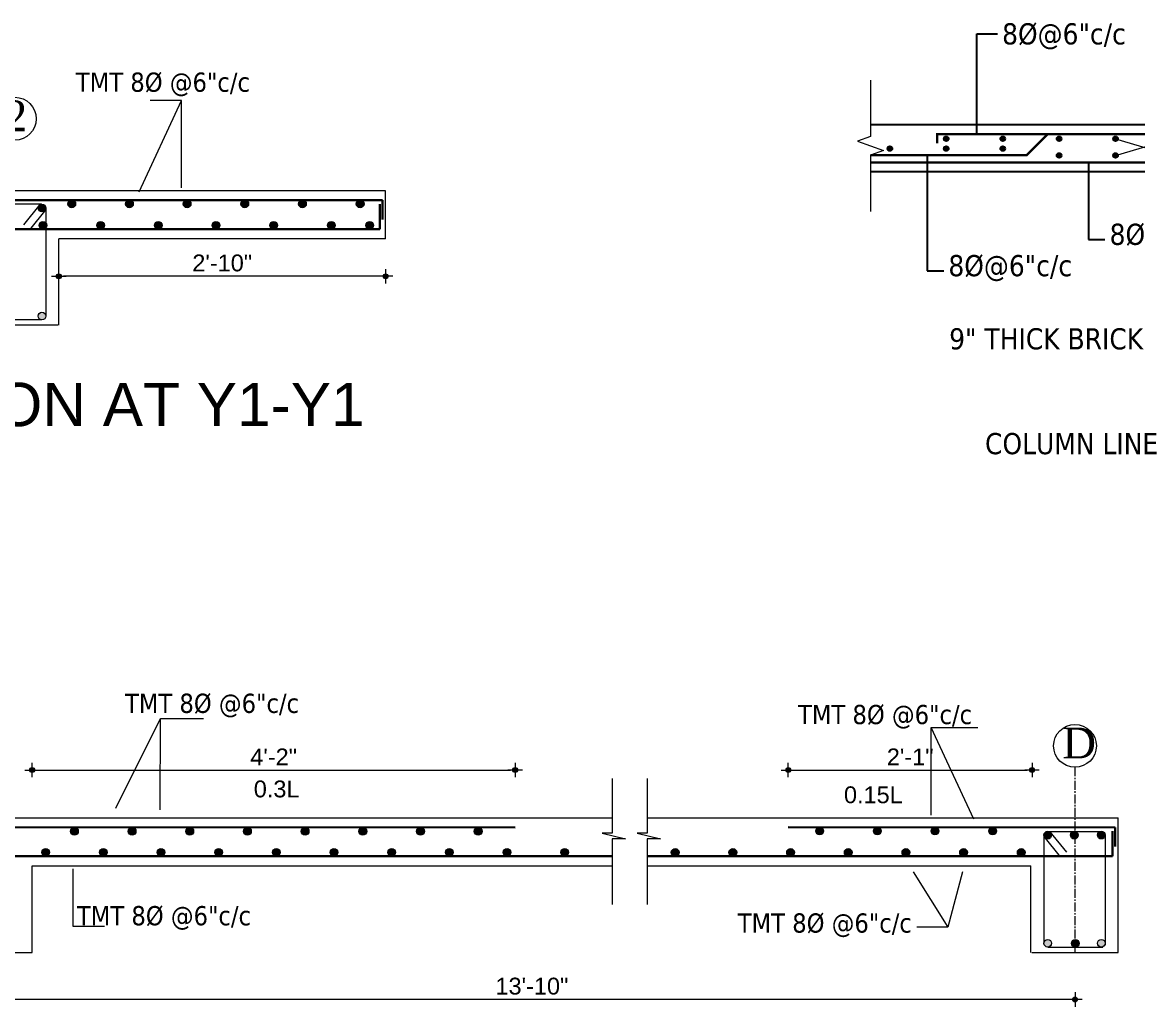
# Model space of a CAD drawing. Header units: inches. Extents: x 130993 to 274375, y -5108 to 103559.
# Drawn here: x 152875.6 to 153339.7, y 49583.1 to 49992.7 of the extents above; entities that cross this region are included whole.
import ezdxf

# ---------------------------------------------------------------- set-up
doc = ezdxf.new("R2010")
doc.units = ezdxf.units.IN
doc.header["$MEASUREMENT"] = 0
doc.header["$PDMODE"] = 2
doc.header["$PDSIZE"] = -3
doc.linetypes.add('CENTER2', pattern=[1.125, 0.75, -0.125, 0.125, -0.125])
for name, color, linetype in [('CENTERLINE', 7, 'CENTER2'), ('ELEVATION', 7, 'Continuous'), ('rebar', 150, 'Continuous')]:
    doc.layers.add(name, color=color, linetype=linetype)
for name, color, linetype, lineweight in [('DIM', 5, 'Continuous', 9), ('DIMENSION', 142, 'Continuous', 20), ('HATCH', 9, 'Continuous', 9), ('INDEX LINE', 4, 'Continuous', 13), ('ROD', 10, 'Continuous', 13), ('TEXT', 181, 'Continuous', 13)]:
    doc.layers.add(name, color=color, linetype=linetype, lineweight=lineweight)
doc.styles.add('dim2', font='tahoma.ttf', dxfattribs={"height": 3})
doc.styles.add('ramon', font='arial.ttf', dxfattribs={"height": 7})
doc.styles.add('romans', font='romans.shx')
doc.styles.get("Standard").update_dxf_attribs({"font": 'txt.shx', "height": 6})
doc.styles.add('STYLE1', font='arial.ttf')
doc.styles.add('TAHOMA', font='tahoma.ttf', dxfattribs={"height": 9})
doc.dimstyles.new('1.8', dxfattribs={"dimscale": 0, "dimtxt": 9, "dimasz": 1, "dimexe": 2, "dimexo": 9, "dimgap": 2, "dimtad": 1, "dimdec": 0, "dimzin": 3, "dimdsep": 46, "dimlunit": 4, "dimtxsty": 'TAHOMA', "dimblk": 'DIM', "dimcen": 3, "dimdle": 3, "dimse1": 1, "dimse2": 1, "dimclrd": 256, "dimclre": 256, "dimclrt": 7, "dimadec": 1, "dimazin": 2, "dimtfac": 1, "dimtdec": 0, "dimtix": 1, "dimtofl": 0, "dimtmove": 2, "dimatfit": 3, "dimldrblk": 'ARW', "dimfxl": 1, "dimfrac": 2, "dimtolj": 2, "dimtzin": 0, "dimarcsym": 0})
doc.dimstyles.new('dim 3  -8', dxfattribs={"dimtxt": 3, "dimasz": 1, "dimexe": 0.5, "dimexo": 0, "dimgap": 0.5, "dimtad": 1, "dimdec": 4, "dimzin": 3, "dimlunit": 4, "dimtxsty": 'dim2', "dimblk": 'OBLIQUE', "dimcen": 0, "dimdle": 0.5, "dimse1": 1, "dimse2": 1, "dimclrd": 256, "dimclre": 256, "dimclrt": 256, "dimadec": 0, "dimazin": 0, "dimtfac": 1, "dimtdec": 4, "dimtix": 1, "dimtmove": 0, "dimatfit": 3, "dimldrblk": 'lea', "dimfxl": 1, "dimfrac": 1, "dimarcsym": 0})
doc.dimstyles.new('s2', dxfattribs={"dimtxt": 6, "dimasz": 2, "dimexe": 6, "dimexo": 18, "dimgap": 1.9375, "dimtad": 1, "dimdec": 0, "dimlfac": 0.25, "dimzin": 3, "dimdsep": 46, "dimlunit": 4, "dimtxsty": 'ramon', "dimblk": 'dot 2', "dimcen": 0.09375, "dimse1": 1, "dimse2": 1, "dimclrd": 1, "dimclre": 1, "dimclrt": 256, "dimadec": 0, "dimazin": 0, "dimtfac": 0.75, "dimtdec": 0, "dimtix": 1, "dimtmove": 1, "dimatfit": 3, "dimldrblk": 'DOT', "dimfxl": 1, "dimtolj": 1, "dimtzin": 0, "dimlwd": 9, "dimlwe": 9, "dimarcsym": 0})

# ---------------------------------------------------------------- blocks, each defined once
blk = doc.blocks.new('dot1')
at = {"layer": 'HATCH'}
h = blk.add_hatch(color=256, dxfattribs=at)
edge = h.paths.add_edge_path()
edge.add_arc((0, 0), 1, 0, 360)
for p, q in [((3, 0), (-3, 0)), ((0, 3), (0, -3))]:
    blk.add_line(p, q, dxfattribs=at)
blk.add_circle((0, 0), 1, dxfattribs=at)
blk = doc.blocks.new('dot 2')
at = {"layer": 'HATCH', "xscale": 0.5, "yscale": 0.5, "zscale": 0.5}
blk.add_blockref('dot1', (0, 0), dxfattribs=at)
blk = doc.blocks.new('*D854')
at = {"layer": 'Defpoints', "color": 0}
for p in [(159174.5, 48866.51), (159626.49, 48866.51), (159174.5, 48846.94)]:
    blk.add_point(p, dxfattribs=at)
at = {"layer": 'ELEVATION', "color": 1, "lineweight": 9}
blk.add_line((159624.49, 48846.94), (159176.5, 48846.94), dxfattribs=at)
at = {"layer": 'ELEVATION', "color": 1, "lineweight": 9, "xscale": 2, "yscale": 2, "zscale": 2, "rotation": 180}
blk.add_blockref('dot 2', (159174.5, 48846.94), dxfattribs=at)
at = {"layer": 'ELEVATION', "color": 1, "lineweight": 9, "xscale": 2, "yscale": 2, "zscale": 2}
blk.add_blockref('dot 2', (159626.49, 48846.94), dxfattribs=at)
at = {"layer": 'ELEVATION', "lineweight": 0, "insert": (159400.49, 48852.46), "char_height": 7, "attachment_point": 5, "style": 'ramon'}
blk.add_mtext('\\A1;{\\fArial Baltic|b0|i0|c186|p34;1}3{\\fArial Baltic|b0|i0|c186|p34;\'-}10{\\fArial Baltic|b0|i0|c186|p34;"}', dxfattribs=at)
blk = doc.blocks.new('_Dot')
at = {"color": 0, "linetype": 'ByBlock', "lineweight": -2}
blk.add_line((-0.5, 0), (-1, 0), dxfattribs=at)
at = {"color": 0, "linetype": 'ByBlock', "const_width": 0.5}
blk.add_lwpolyline([(-0.25, 0, 1), (0.25, 0, 1)], format="xyb", close=True, dxfattribs=at)
blk = doc.blocks.new('*D855')
at = {"layer": 'Defpoints', "color": 0}
for p in [(159608.63, 48942.41), (159507.19, 48918.62), (159608.63, 48918.51)]:
    blk.add_point(p, dxfattribs=at)
at = {"layer": 'ELEVATION', "color": 1, "lineweight": 9}
blk.add_line((159509.19, 48942.41), (159606.63, 48942.41), dxfattribs=at)
at = {"layer": 'ELEVATION', "color": 1, "lineweight": 9, "xscale": 2, "yscale": 2, "zscale": 2, "rotation": 180}
blk.add_blockref('dot 2', (159507.19, 48942.41), dxfattribs=at)
at = {"layer": 'ELEVATION', "color": 1, "lineweight": 9, "xscale": 2, "yscale": 2, "zscale": 2}
blk.add_blockref('dot 2', (159608.63, 48942.41), dxfattribs=at)
at = {"layer": 'ELEVATION', "lineweight": 0, "insert": (159557.91, 48947.86), "char_height": 7, "attachment_point": 5, "style": 'ramon'}
blk.add_mtext('\\A1;2\'-1"', dxfattribs=at)
blk = doc.blocks.new('ARW')
at = {"layer": 'INDEX LINE'}
blk.add_lwpolyline([(10, 0, 0, 6, 0), (0, 0, 0, 0, 0), (10, 0, 0, 0, 0)], format="xyseb", dxfattribs=at)
blk = doc.blocks.new('DIM')
at = {"layer": 'INDEX LINE'}
h = blk.add_hatch(color=256, dxfattribs=at)
h.paths.add_polyline_path([(0, 1.28), (0, 0), (1.28, 0, 0.414214)])
h.paths.add_polyline_path([(1.28, 0), (0, 0), (0, -1.28, 0.414214)])
h.paths.add_polyline_path([(0, 0), (-1.28, 0, 0.414214), (0, -1.28)])
h.paths.add_polyline_path([(0, 1.28, 0.414214), (-1.28, 0), (0, 0)])
for p, q in [((0, 6), (0, -6)), ((-6, 0), (6, 0))]:
    blk.add_line(p, q, dxfattribs=at)
blk.add_circle((0, 0), 1.28, dxfattribs=at)
blk = doc.blocks.new('*D857')
at = {"layer": 'Defpoints', "color": 0}
for p in [(159393.51, 48942.41), (159393.51, 48918.51), (159192.51, 48902.51)]:
    blk.add_point(p, dxfattribs=at)
at = {"layer": 'ELEVATION', "color": 1, "lineweight": 9}
blk.add_line((159194.51, 48942.41), (159391.51, 48942.41), dxfattribs=at)
at = {"layer": 'ELEVATION', "color": 1, "lineweight": 9, "xscale": 2, "yscale": 2, "zscale": 2, "rotation": 180}
blk.add_blockref('dot 2', (159192.51, 48942.41), dxfattribs=at)
at = {"layer": 'ELEVATION', "color": 1, "lineweight": 9, "xscale": 2, "yscale": 2, "zscale": 2}
blk.add_blockref('dot 2', (159393.51, 48942.41), dxfattribs=at)
at = {"layer": 'ELEVATION', "lineweight": 0, "insert": (159293.01, 48947.86), "char_height": 7, "attachment_point": 5, "style": 'ramon'}
blk.add_mtext('\\A1;4\'-2"', dxfattribs=at)
blk = doc.blocks.new('*D809')
at = {"layer": 'Defpoints', "color": 0}
for p in [(158376.34, 49478.13), (158512.34, 49478.13), (158376.34, 49462.5)]:
    blk.add_point(p, dxfattribs=at)
at = {"layer": 'ELEVATION', "color": 1, "lineweight": 9}
blk.add_line((158510.34, 49462.5), (158378.34, 49462.5), dxfattribs=at)
at = {"layer": 'ELEVATION', "color": 1, "lineweight": 9, "xscale": 2, "yscale": 2, "zscale": 2, "rotation": 180}
blk.add_blockref('dot 2', (158376.34, 49462.5), dxfattribs=at)
at = {"layer": 'ELEVATION', "color": 1, "lineweight": 9, "xscale": 2, "yscale": 2, "zscale": 2}
blk.add_blockref('dot 2', (158512.34, 49462.5), dxfattribs=at)
at = {"layer": 'ELEVATION', "lineweight": 0, "insert": (158444.34, 49468.02), "char_height": 7, "attachment_point": 5, "style": 'ramon'}
blk.add_mtext('\\A1;2\'-10"', dxfattribs=at)
blk = doc.blocks.new('_Oblique')
at = {"color": 0, "linetype": 'ByBlock', "lineweight": -2}
blk.add_line((-0.5, -0.5), (0.5, 0.5), dxfattribs=at)
blk = doc.blocks.new('lea')
blk.add_solid([(-1.4, -0.33), (-1.4, 0.33), (0, 0)])
blk = doc.blocks.new('s4')
at = {"layer": 'DIM', "linetype": 'ByBlock', "lineweight": 0}
h = blk.add_hatch(color=0, dxfattribs=at)
h.set_gradient(color1=(0, 0, 255), color2=(0, 0, 255), tint=1)
edge = h.paths.add_edge_path()
edge.add_arc((4534.12, 2362.28), 1.6, 0, 360)
h = blk.add_hatch(color=0, dxfattribs=at)
h.set_gradient(color1=(0, 0, 255), color2=(0, 0, 255), tint=1)
edge = h.paths.add_edge_path()
edge.add_arc((4558.12, 2362.28), 1.6, 0, 360)
h = blk.add_hatch(color=0, dxfattribs=at)
h.set_gradient(color1=(0, 0, 255), color2=(0, 0, 255), tint=1)
edge = h.paths.add_edge_path()
edge.add_arc((4582.12, 2362.28), 1.6, 0, 360)
h = blk.add_hatch(color=0, dxfattribs=at)
h.set_gradient(color1=(0, 0, 255), color2=(0, 0, 255), tint=1)
edge = h.paths.add_edge_path()
edge.add_arc((4606.12, 2362.28), 1.6, 0, 360)
h = blk.add_hatch(color=0, dxfattribs=at)
h.set_gradient(color1=(0, 0, 255), color2=(0, 0, 255), tint=1)
edge = h.paths.add_edge_path()
edge.add_arc((4630.12, 2362.28), 1.6, 0, 360)
h = blk.add_hatch(color=0, dxfattribs=at)
h.set_gradient(color1=(0, 0, 255), color2=(0, 0, 255), tint=1)
edge = h.paths.add_edge_path()
edge.add_arc((4654.12, 2362.28), 1.6, 0, 360)
h = blk.add_hatch(color=0, dxfattribs=at)
h.set_gradient(color1=(0, 0, 255), color2=(0, 0, 255), tint=1)
edge = h.paths.add_edge_path()
edge.add_arc((4678.12, 2362.28), 1.6, 0, 360)
h = blk.add_hatch(color=0, dxfattribs=at)
h.set_gradient(color1=(0, 0, 255), color2=(0, 0, 255), tint=1)
edge = h.paths.add_edge_path()
edge.add_arc((4702.12, 2362.28), 1.6, 0, 360)
h = blk.add_hatch(color=0, dxfattribs=at)
h.set_gradient(color1=(0, 0, 255), color2=(0, 0, 255), tint=1)
edge = h.paths.add_edge_path()
edge.add_arc((4844.22, 2362.39), 1.6, 0, 360)
h = blk.add_hatch(color=0, dxfattribs=at)
h.set_gradient(color1=(0, 0, 255), color2=(0, 0, 255), tint=1)
edge = h.paths.add_edge_path()
edge.add_arc((4868.22, 2362.39), 1.6, 0, 360)
h = blk.add_hatch(color=0, dxfattribs=at)
h.set_gradient(color1=(0, 0, 255), color2=(0, 0, 255), tint=1)
edge = h.paths.add_edge_path()
edge.add_arc((4892.22, 2362.39), 1.6, 0, 360)
h = blk.add_hatch(color=0, dxfattribs=at)
h.set_gradient(color1=(0, 0, 255), color2=(0, 0, 255), tint=1)
edge = h.paths.add_edge_path()
edge.add_arc((4892.22, 2362.39), 1.6, 0, 360)
h = blk.add_hatch(color=0, dxfattribs=at)
h.set_gradient(color1=(0, 0, 255), color2=(0, 0, 255), tint=1)
edge = h.paths.add_edge_path()
edge.add_arc((4892.22, 2362.39), 1.6, 0, 360)
h = blk.add_hatch(color=0, dxfattribs=at)
h.set_gradient(color1=(0, 0, 255), color2=(0, 0, 255), tint=1)
edge = h.paths.add_edge_path()
edge.add_arc((4916.22, 2362.39), 1.6, 0, 360)
h = blk.add_hatch(color=0, dxfattribs=at)
h.set_gradient(color1=(0, 0, 255), color2=(0, 0, 255), tint=1)
edge = h.paths.add_edge_path()
edge.add_arc((4522.12, 2353.48), 1.6, 0, 360)
h = blk.add_hatch(color=0, dxfattribs=at)
h.set_gradient(color1=(0, 0, 255), color2=(0, 0, 255), tint=1)
edge = h.paths.add_edge_path()
edge.add_arc((4546.12, 2353.48), 1.6, 0, 360)
h = blk.add_hatch(color=0, dxfattribs=at)
h.set_gradient(color1=(0, 0, 255), color2=(0, 0, 255), tint=1)
edge = h.paths.add_edge_path()
edge.add_arc((4570.12, 2353.48), 1.6, 0, 360)
h = blk.add_hatch(color=0, dxfattribs=at)
h.set_gradient(color1=(0, 0, 255), color2=(0, 0, 255), tint=1)
edge = h.paths.add_edge_path()
edge.add_arc((4594.12, 2353.48), 1.6, 0, 360)
h = blk.add_hatch(color=0, dxfattribs=at)
h.set_gradient(color1=(0, 0, 255), color2=(0, 0, 255), tint=1)
edge = h.paths.add_edge_path()
edge.add_arc((4618.12, 2353.48), 1.6, 0, 360)
h = blk.add_hatch(color=0, dxfattribs=at)
h.set_gradient(color1=(0, 0, 255), color2=(0, 0, 255), tint=1)
edge = h.paths.add_edge_path()
edge.add_arc((4642.12, 2353.48), 1.6, 0, 360)
h = blk.add_hatch(color=0, dxfattribs=at)
h.set_gradient(color1=(0, 0, 255), color2=(0, 0, 255), tint=1)
edge = h.paths.add_edge_path()
edge.add_arc((4666.12, 2353.48), 1.6, 0, 360)
h = blk.add_hatch(color=0, dxfattribs=at)
h.set_gradient(color1=(0, 0, 255), color2=(0, 0, 255), tint=1)
edge = h.paths.add_edge_path()
edge.add_arc((4690.12, 2353.48), 1.6, 0, 360)
h = blk.add_hatch(color=0, dxfattribs=at)
h.set_gradient(color1=(0, 0, 255), color2=(0, 0, 255), tint=1)
edge = h.paths.add_edge_path()
edge.add_arc((4714.12, 2353.48), 1.6, 0, 360)
h = blk.add_hatch(color=0, dxfattribs=at)
h.set_gradient(color1=(0, 0, 255), color2=(0, 0, 255), tint=1)
edge = h.paths.add_edge_path()
edge.add_arc((4738.12, 2353.48), 1.6, 0, 360)
h = blk.add_hatch(color=0, dxfattribs=at)
h.set_gradient(color1=(0, 0, 255), color2=(0, 0, 255), tint=1)
edge = h.paths.add_edge_path()
edge.add_arc((4784.1, 2353.48), 1.6, 0, 360)
h = blk.add_hatch(color=0, dxfattribs=at)
h.set_gradient(color1=(0, 0, 255), color2=(0, 0, 255), tint=1)
edge = h.paths.add_edge_path()
edge.add_arc((4808.1, 2353.48), 1.6, 0, 360)
h = blk.add_hatch(color=0, dxfattribs=at)
h.set_gradient(color1=(0, 0, 255), color2=(0, 0, 255), tint=1)
edge = h.paths.add_edge_path()
edge.add_arc((4832.1, 2353.48), 1.6, 0, 360)
h = blk.add_hatch(color=0, dxfattribs=at)
h.set_gradient(color1=(0, 0, 255), color2=(0, 0, 255), tint=1)
edge = h.paths.add_edge_path()
edge.add_arc((4856.1, 2353.48), 1.6, 0, 360)
h = blk.add_hatch(color=0, dxfattribs=at)
h.set_gradient(color1=(0, 0, 255), color2=(0, 0, 255), tint=1)
edge = h.paths.add_edge_path()
edge.add_arc((4880.1, 2353.48), 1.6, 0, 360)
h = blk.add_hatch(color=0, dxfattribs=at)
h.set_gradient(color1=(0, 0, 255), color2=(0, 0, 255), tint=1)
edge = h.paths.add_edge_path()
edge.add_arc((4904.1, 2353.48), 1.6, 0, 360)
h = blk.add_hatch(color=0, dxfattribs=at)
h.set_gradient(color1=(0, 0, 255), color2=(0, 0, 255), tint=1)
edge = h.paths.add_edge_path()
edge.add_arc((4904.1, 2353.48), 1.6, 0, 360)
h = blk.add_hatch(color=0, dxfattribs=at)
h.set_gradient(color1=(0, 0, 255), color2=(0, 0, 255), tint=1)
edge = h.paths.add_edge_path()
edge.add_arc((4904.1, 2353.48), 1.6, 0, 360)
h = blk.add_hatch(color=0, dxfattribs=at)
h.set_gradient(color1=(0, 0, 255), color2=(0, 0, 255), tint=1)
edge = h.paths.add_edge_path()
edge.add_arc((4928.1, 2353.48), 1.6, 0, 360)
at = {"layer": 'ROD', "ltscale": 0.5}
h = blk.add_hatch(color=0, dxfattribs=at)
h.set_gradient(color1=(0, 0, 255), color2=(0, 0, 255), tint=1)
h.paths.add_polyline_path([(4940.75, 2360.68, 1), (4937.55, 2360.68, 0.154193), (4937.84, 2359.76), (4937.97, 2359.6, 0.684323)])
h = blk.add_hatch(color=0, dxfattribs=at)
h.set_gradient(color1=(0, 0, 255), color2=(0, 0, 255), tint=1)
h.paths.add_polyline_path([(4951.76, 2360.68, 1), (4948.56, 2360.68, 0.154193), (4948.85, 2359.76), (4948.97, 2359.6, 0.684323)])
h = blk.add_hatch(color=0, dxfattribs=at)
h.set_gradient(color1=(0, 0, 255), color2=(0, 0, 255), tint=1)
h.paths.add_polyline_path([(4959.83, 2360.68, 1), (4963.03, 2360.68, 1)])
h = blk.add_hatch(color=0, dxfattribs=at)
h.set_gradient(color1=(0, 0, 255), color2=(0, 0, 255), tint=1)
h.paths.add_polyline_path([(4937.55, 2315.72, 1), (4940.75, 2315.72, 1)])
h.paths.add_polyline_path([(4959.83, 2315.72, 1), (4963.03, 2315.72, 1)])
h = blk.add_hatch(color=0, dxfattribs=at)
h.set_gradient(color1=(0, 0, 255), color2=(0, 0, 255), tint=1)
h.paths.add_polyline_path([(4949.02, 2315.72, 1), (4952.22, 2315.72, 1)])
at = {"ltscale": 10}
blk.add_circle((4950.48, 2397.81), 8.91, dxfattribs=at)
blk.add_circle((4950.48, 2397.81), 8.91, dxfattribs=at)
at = {"layer": 'CENTERLINE', "lineweight": 15, "ltscale": 5}
blk.add_line((4950.48, 2388.91), (4950.48, 2311.88), dxfattribs=at)
at = {"layer": 'DIM', "ltscale": 10}
blk.add_lwpolyline([(4890.69, 2369.03), (4890.69, 2405.42), (4910.11, 2405.42)], dxfattribs=at)
at = {"layer": 'DIM', "color": 0, "linetype": 'ByBlock', "lineweight": 0}
for centre in [(4534.12, 2362.28), (4558.12, 2362.28), (4582.12, 2362.28), (4606.12, 2362.28), (4630.12, 2362.28), (4654.12, 2362.28), (4678.12, 2362.28), (4702.12, 2362.28), (4844.22, 2362.39), (4868.22, 2362.39), (4892.22, 2362.39), (4892.22, 2362.39), (4892.22, 2362.39), (4916.22, 2362.39), (4522.12, 2353.48), (4546.12, 2353.48), (4570.12, 2353.48), (4594.12, 2353.48), (4618.12, 2353.48), (4642.12, 2353.48), (4666.12, 2353.48), (4690.12, 2353.48), (4714.12, 2353.48), (4738.12, 2353.48), (4784.1, 2353.48), (4808.1, 2353.48), (4832.1, 2353.48), (4856.1, 2353.48), (4880.1, 2353.48), (4904.1, 2353.48), (4904.1, 2353.48), (4904.1, 2353.48), (4928.1, 2353.48)]:
    blk.add_circle(centre, 1.6, dxfattribs=at)
at = {"layer": 'DIMENSION'}
for points in [[(4757.85, 2384.19), (4757.85, 2361.48), (4753.73, 2361.48), (4763.43, 2359.13), (4757.85, 2359.13), (4757.85, 2331.81)], [(4772.41, 2384.19), (4772.41, 2361.48), (4768.3, 2361.48), (4777.99, 2359.13), (4772.41, 2359.13), (4772.41, 2331.81)]]:
    blk.add_lwpolyline(points, dxfattribs=at)
at = {"layer": 'ELEVATION', "linetype": 'Continuous', "lineweight": 13, "ltscale": 50}
for p, q in [((4236.09, 2367.88), (4757.85, 2367.88)), ((4236.09, 2367.88), (4757.85, 2367.88)), ((4236.09, 2367.88), (4757.85, 2367.88)), ((4236.09, 2367.88), (4757.85, 2367.88)), ((4772.41, 2367.88), (4968.48, 2367.88)), ((4968.5, 2347.88), (4968.48, 2367.88)), ((4516.52, 2347.88), (4757.85, 2347.88)), ((4516.52, 2311.88), (4516.52, 2347.88)), ((4772.41, 2347.88), (4932.14, 2347.88)), ((4772.41, 2347.88), (4785.58, 2347.88)), ((4932.14, 2311.88), (4932.14, 2347.88)), ((4968.5, 2347.88), (4968.5, 2347.88)), ((4968.5, 2311.88), (4968.5, 2347.88)), ((4968.5, 2347.88), (4968.5, 2347.88)), ((4968.5, 2347.88), (4968.5, 2347.88)), ((4480.5, 2311.88), (4516.52, 2311.88)), ((4932.48, 2311.88), (4968.5, 2311.88))]:
    blk.add_line(p, q, dxfattribs=at)
at = {"layer": 'ROD', "lineweight": 30}
for p, q in [((4273.69, 2363.99), (4717.52, 2363.88)), ((4831.19, 2363.99), (4967.17, 2363.85)), ((4967.18, 2355.95), (4967.17, 2363.85)), ((4966.08, 2351.88), (4966.07, 2362.3)), ((4236.09, 2351.88), (4757.85, 2351.88)), ((4772.41, 2351.88), (4966.08, 2351.88))]:
    blk.add_line(p, q, dxfattribs=at)
at = {"layer": 'ROD', "linetype": 'ByBlock'}
for p, q in [((4937.55, 2360.68), (4937.55, 2315.72)), ((4939.34, 2362.24), (4961.62, 2362.24)), ((4939.15, 2314.12), (4962.08, 2314.12))]:
    blk.add_line(p, q, dxfattribs=at)
at = {"layer": 'ROD', "ltscale": 10}
for p, q in [((4937.55, 2360.12), (4944.38, 2351.61)), ((4940.04, 2362.12), (4946.88, 2353.61))]:
    blk.add_line(p, q, dxfattribs=at)
at = {"layer": 'ROD', "linetype": 'ByBlock', "ltscale": 0.5}
blk.add_line((4963.03, 2360.68), (4963.03, 2315.06), dxfattribs=at)
at = {"layer": 'ROD', "color": 0, "ltscale": 0.5}
for centre in [(4939.15, 2360.68), (4950.16, 2360.68), (4961.43, 2360.68), (4939.15, 2315.72), (4939.15, 2315.72), (4950.62, 2315.72), (4961.43, 2315.72)]:
    blk.add_circle(centre, 1.6, dxfattribs=at)
at = {"layer": 'CENTERLINE', "ltscale": 10, "insert": (4945.28, 2405.43), "char_height": 12.8, "width": 17.9162, "attachment_point": 1, "style": 'romans'}
blk.add_mtext('{\\fTimes New Roman|b0|i0|c0|p18;D}', dxfattribs=at)
at = {"layer": 'ROD', "ltscale": 50, "char_height": 7, "attachment_point": 1}
for s, insert, width in [('{\\fArial Baltic|b0|i0|c0|p34;0.3L}', (4608.74, 2383.4), 39.088), ('{\\fArial Baltic|b0|i0|c0|p34;0.15L}', (4854.34, 2380.98), 26.1026)]:
    blk.add_mtext(s, dxfattribs=dict(at, insert=insert, width=width))
at = {"layer": 'TEXT', "ltscale": 20, "style": 'TAHOMA'}
for p in [(4555.13, 2411.54), (4835.21, 2406.87), (4535.14, 2323.17), (4810.14, 2320.13)]:
    blk.add_text('TMT 8%%C @6"c/c', height=8, dxfattribs=at).set_placement(p)
at = {"layer": 'ELEVATION', "lineweight": 0}
for base, p1, p2, picture, middle in [((4717.52, 2387.78), (4516.52, 2347.88), (4717.52, 2363.88), '*D857', (4617.02, 2393.23)), ((4932.64, 2387.78), (4831.19, 2363.99), (4932.64, 2363.88), '*D855', (4881.91, 2393.23))]:
    dim = blk.add_linear_dim(base=base, p1=p1, p2=p2, dimstyle='s2', dxfattribs=at)
    dim.commit()
    dim.dimension.update_dxf_attribs({"geometry": picture, "text_midpoint": middle, "insert": (-154676, -46554.63)})
dim = blk.add_linear_dim(base=(4498.5, 2292.31), p1=(4950.49, 2311.88), p2=(4498.5, 2311.88), text='{\\fArial Baltic|b0|i0|c186|p34;1}3{\\fArial Baltic|b0|i0|c186|p34;\'-}10{\\fArial Baltic|b0|i0|c186|p34;"}', dimstyle='s2', dxfattribs=at)
dim.commit()
dim.dimension.update_dxf_attribs({"geometry": '*D854', "text_midpoint": (4724.5, 2297.83), "insert": (-154676, -46554.63)})
at = {"layer": 'DIMENSION'}
for points in [[(4551.3, 2371.92), (4569.88, 2409.25), (4587.82, 2409.25)], [(4569.74, 2371.16), (4569.88, 2409.25), (4586.95, 2409.25)], [(4890.69, 2369.03), (4890.69, 2405.42), (4910.11, 2405.42)], [(4908.38, 2367.34), (4890.69, 2405.42), (4910.11, 2405.42)], [(4533.38, 2346.61), (4533.38, 2322.82), (4546.6, 2322.82)], [(4883.17, 2345.4), (4897.52, 2322.45), (4884.63, 2322.45)], [(4903.67, 2345.4), (4897.52, 2322.45), (4884.63, 2322.45)]]:
    blk.add_leader(points, dimstyle='1.8', override={"dimscale": 1, "dimtad": 0}, dxfattribs=at)
blk = doc.blocks.new('s6')
at = {"layer": 'DIM', "linetype": 'ByBlock', "lineweight": 0}
h = blk.add_hatch(color=0, dxfattribs=at)
h.set_gradient(color1=(0, 0, 255), color2=(0, 0, 255), tint=1)
edge = h.paths.add_edge_path()
edge.add_arc((3705.74, 2938.02), 1.6, 180, 540, ccw=False)
h = blk.add_hatch(color=0, dxfattribs=at)
h.set_gradient(color1=(0, 0, 255), color2=(0, 0, 255), tint=1)
edge = h.paths.add_edge_path()
edge.add_arc((3729.74, 2938.02), 1.6, 180, 540, ccw=False)
h = blk.add_hatch(color=0, dxfattribs=at)
h.set_gradient(color1=(0, 0, 255), color2=(0, 0, 255), tint=1)
edge = h.paths.add_edge_path()
edge.add_arc((3753.74, 2938.02), 1.6, 180, 540, ccw=False)
h = blk.add_hatch(color=0, dxfattribs=at)
h.set_gradient(color1=(0, 0, 255), color2=(0, 0, 255), tint=1)
edge = h.paths.add_edge_path()
edge.add_arc((3777.74, 2938.02), 1.6, 180, 540, ccw=False)
h = blk.add_hatch(color=0, dxfattribs=at)
h.set_gradient(color1=(0, 0, 255), color2=(0, 0, 255), tint=1)
edge = h.paths.add_edge_path()
edge.add_arc((3801.74, 2938.02), 1.6, 180, 540, ccw=False)
h = blk.add_hatch(color=0, dxfattribs=at)
h.set_gradient(color1=(0, 0, 255), color2=(0, 0, 255), tint=1)
edge = h.paths.add_edge_path()
edge.add_arc((3825.74, 2938.02), 1.6, 180, 540, ccw=False)
h = blk.add_hatch(color=0, dxfattribs=at)
h.set_gradient(color1=(0, 0, 255), color2=(0, 0, 255), tint=1)
edge = h.paths.add_edge_path()
edge.add_arc((3693.73, 2929.1), 1.6, 180, 540, ccw=False)
h = blk.add_hatch(color=0, dxfattribs=at)
h.set_gradient(color1=(0, 0, 255), color2=(0, 0, 255), tint=1)
edge = h.paths.add_edge_path()
edge.add_arc((3717.73, 2929.1), 1.6, 180, 540, ccw=False)
h = blk.add_hatch(color=0, dxfattribs=at)
h.set_gradient(color1=(0, 0, 255), color2=(0, 0, 255), tint=1)
edge = h.paths.add_edge_path()
edge.add_arc((3741.73, 2929.1), 1.6, 180, 540, ccw=False)
h = blk.add_hatch(color=0, dxfattribs=at)
h.set_gradient(color1=(0, 0, 255), color2=(0, 0, 255), tint=1)
edge = h.paths.add_edge_path()
edge.add_arc((3765.73, 2929.1), 1.6, 180, 540, ccw=False)
h = blk.add_hatch(color=0, dxfattribs=at)
h.set_gradient(color1=(0, 0, 255), color2=(0, 0, 255), tint=1)
edge = h.paths.add_edge_path()
edge.add_arc((3789.73, 2929.1), 1.6, 180, 540, ccw=False)
h = blk.add_hatch(color=0, dxfattribs=at)
h.set_gradient(color1=(0, 0, 255), color2=(0, 0, 255), tint=1)
edge = h.paths.add_edge_path()
edge.add_arc((3813.73, 2929.1), 1.6, 180, 540, ccw=False)
h = blk.add_hatch(color=0, dxfattribs=at)
h.set_gradient(color1=(0, 0, 255), color2=(0, 0, 255), tint=1)
edge = h.paths.add_edge_path()
edge.add_arc((3829.73, 2929.1), 1.6, 180, 540, ccw=False)
at = {"layer": 'ROD', "ltscale": 0.5}
h = blk.add_hatch(color=0, dxfattribs=at)
h.set_gradient(color1=(0, 0, 255), color2=(0, 0, 255), tint=1)
h.paths.add_polyline_path([(3691.73, 2936.3, -1), (3694.93, 2936.3, -0.154193), (3694.64, 2935.38), (3694.51, 2935.22, -0.684323)])
h = blk.add_hatch(color=0, dxfattribs=at)
h.set_gradient(color1=(0, 0, 255), color2=(0, 0, 255), tint=1)
h.paths.add_polyline_path([(3694.93, 2891.34, -1), (3691.73, 2891.34, -1)])
h.paths.add_polyline_path([(3672.65, 2891.34, -1), (3669.45, 2891.34, -1)])
at = {"ltscale": 10}
blk.add_circle((3682, 2973.44), 8.91, dxfattribs=at)
blk.add_circle((3682, 2973.44), 8.91, dxfattribs=at)
at = {"layer": 'DIM', "ltscale": 10}
blk.add_lwpolyline([(3751.45, 2944.65), (3751.45, 2981.04), (3738.38, 2981.04)], dxfattribs=at)
at = {"layer": 'DIM', "color": 0, "linetype": 'ByBlock', "lineweight": 0}
for centre in [(3705.74, 2938.02), (3729.74, 2938.02), (3753.74, 2938.02), (3777.74, 2938.02), (3801.74, 2938.02), (3825.74, 2938.02), (3693.73, 2929.1), (3717.73, 2929.1), (3741.73, 2929.1), (3765.73, 2929.1), (3789.73, 2929.1), (3813.73, 2929.1), (3829.73, 2929.1)]:
    blk.add_circle(centre, 1.6, dxfattribs=at)
at = {"layer": 'ELEVATION', "linetype": 'Continuous', "lineweight": 13, "ltscale": 50}
for p, q in [((3836.32, 2943.5), (3454.15, 2943.5)), ((3836.35, 2923.5), (3836.32, 2943.5)), ((3836.35, 2923.5), (3700.35, 2923.5)), ((3700.35, 2887.5), (3700.35, 2923.5)), ((3700, 2887.5), (3663.98, 2887.5))]:
    blk.add_line(p, q, dxfattribs=at)
at = {"layer": 'ROD', "lineweight": 30}
for p, q in [((3835.01, 2939.61), (3494.98, 2939.5)), ((3835.02, 2931.57), (3835.01, 2939.61)), ((3833.93, 2927.5), (3833.91, 2937.93)), ((3833.93, 2927.5), (3454.15, 2927.5))]:
    blk.add_line(p, q, dxfattribs=at)
at = {"layer": 'ROD', "linetype": 'ByBlock'}
for p, q in [((3693.14, 2937.87), (3670.86, 2937.87)), ((3694.93, 2936.3), (3694.93, 2891.34)), ((3693.33, 2889.74), (3670.4, 2889.74))]:
    blk.add_line(p, q, dxfattribs=at)
at = {"layer": 'ROD', "ltscale": 10}
for p, q in [((3692.44, 2937.75), (3685.6, 2929.23)), ((3694.93, 2935.74), (3688.1, 2927.23))]:
    blk.add_line(p, q, dxfattribs=at)
at = {"layer": 'ROD', "color": 0, "ltscale": 0.5}
for centre in [(3693.33, 2936.3), (3693.33, 2891.34), (3693.33, 2891.34)]:
    blk.add_circle(centre, 1.6, dxfattribs=at)
at = {"ltscale": 0.5, "insert": (3564.97, 2863.55), "char_height": 18, "width": 536.9348, "attachment_point": 2, "style": 'STYLE1'}
blk.add_mtext('{\\fArial Baltic|b0|i0|c186|p34;S\\fArial Baltic|b0|i0|c0|p34;LAB REINFORCEMENT SECTION AT Y1-Y1\\PScale : 1"=2\'-0"}', dxfattribs=at)
at = {"layer": 'CENTERLINE', "ltscale": 10, "insert": (3687.2, 2981.06), "char_height": 12.8, "width": 17.9162, "attachment_point": 3, "style": 'romans'}
blk.add_mtext('{\\fTimes New Roman|b0|i0|c0|p18;2}', dxfattribs=at)
at = {"layer": 'TEXT', "ltscale": 20, "style": 'TAHOMA'}
blk.add_text('TMT 8%%C @6"c/c', height=8, dxfattribs=at).set_placement((3707.43, 2984.65))
at = {"layer": 'ELEVATION', "lineweight": 0}
dim = blk.add_linear_dim(base=(3700.35, 2907.87), p1=(3836.35, 2923.5), p2=(3700.35, 2923.5), dimstyle='s2', dxfattribs=at)
dim.commit()
dim.dimension.update_dxf_attribs({"geometry": '*D809', "text_midpoint": (3768.35, 2913.38), "insert": (-154676, -46554.63)})
at = {"layer": 'DIMENSION'}
for points in [[(3733.76, 2942.96), (3751.45, 2981.04), (3738.38, 2981.04)], [(3751.45, 2944.65), (3751.45, 2981.04), (3738.38, 2981.04)]]:
    blk.add_leader(points, dimstyle='1.8', override={"dimscale": 1, "dimtad": 0}, dxfattribs=at)
blk = doc.blocks.new('fbs1')
at = {"layer": 'rebar', "ltscale": 12}
h = blk.add_hatch(color=256, dxfattribs=at)
edge = h.paths.add_edge_path()
edge.add_arc((54827.47678, 10242.3938), 0.97818, -180, 180, ccw=False)
h = blk.add_hatch(color=256, dxfattribs=at)
edge = h.paths.add_edge_path()
edge.add_arc((54850.95304, 10242.3938), 0.97818, -180, 180, ccw=False)
h = blk.add_hatch(color=256, dxfattribs=at)
edge = h.paths.add_edge_path()
edge.add_arc((54874.42929, 10242.3938), 0.97818, -180, 180, ccw=False)
h = blk.add_hatch(color=256, dxfattribs=at)
edge = h.paths.add_edge_path()
edge.add_arc((54897.90554, 10242.3938), 0.97818, -180, 180, ccw=False)
h = blk.add_hatch(color=256, dxfattribs=at)
edge = h.paths.add_edge_path()
edge.add_arc((54804.00089, 10238.29082), 0.97818, -180, 180, ccw=False)
h = blk.add_hatch(color=256, dxfattribs=at)
edge = h.paths.add_edge_path()
edge.add_arc((54827.47714, 10238.29082), 0.97818, -180, 180, ccw=False)
h = blk.add_hatch(color=256, dxfattribs=at)
edge = h.paths.add_edge_path()
edge.add_arc((54850.9534, 10238.29082), 0.97818, -180, 180, ccw=False)
h = blk.add_hatch(color=256, dxfattribs=at)
edge = h.paths.add_edge_path()
edge.add_arc((54874.42965, 10235.44868), 0.97818, -180, 180, ccw=False)
h = blk.add_hatch(color=256, dxfattribs=at)
edge = h.paths.add_edge_path()
edge.add_arc((54897.9059, 10235.44868), 0.97818, -180, 180, ccw=False)
at = {"layer": 'DIM', "linetype": 'Continuous'}
blk.add_lwpolyline([(54795.90137, 10266.74137), (54795.90137, 10243.34554), (54790.52633, 10241.38918), (54801.27641, 10237.47647), (54795.90137, 10235.52012), (54795.90137, 10212.12429)], dxfattribs=at)
at = {"layer": 'DIMENSION'}
for p, q in [((54897.90554, 10242.3938), (54921.38216, 10235.44868)), ((54897.9059, 10235.44868), (54921.3818, 10242.3938))]:
    blk.add_line(p, q, dxfattribs=at)
at = {"layer": 'ELEVATION', "ltscale": 20}
for p, q in [((54795.90137, 10248.26286), (55179.79844, 10248.26286)), ((54976.15972, 10228.61039), (54795.90137, 10228.61039))]:
    blk.add_line(p, q, dxfattribs=at)
at = {"layer": 'rebar', "ltscale": 12, "const_width": 0.97818}
for points in [[(54795.90137, 10232.53178), (55177.50474, 10232.51263), (55177.39197, 10244.81273), (55177.39197, 10244.81273)], [(54795.90137, 10235.51125), (54860.91268, 10235.51125), (54869.75158, 10244.35015), (55171.97302, 10244.35015), (55171.97302, 10202.94987)], [(54823.74195, 10240.43744), (54823.74195, 10244.35015), (55171.97302, 10244.35015), (55171.97302, 10237.01481)]]:
    blk.add_lwpolyline(points, dxfattribs=at)
at = {"layer": 'rebar', "ltscale": 12}
for centre in [(54827.47678, 10242.3938), (54850.95304, 10242.3938), (54874.42929, 10242.3938), (54897.90554, 10242.3938), (54804.00089, 10238.29082), (54827.47714, 10238.29082), (54850.9534, 10238.29082), (54874.42965, 10235.44868), (54897.9059, 10235.44868)]:
    blk.add_circle(centre, 0.97818, dxfattribs=at)
at = {"layer": 'DIMENSION', "style": 'dim2'}
for s, insert, char_height, attachment_point in [('8%%C@6"c/c', (54850.70715, 10290.43913), 8.803595, 1), ('8%%C@6"c/c', (54895.4473, 10196.13576), 8.803595, 7), ('8%%C@6"c/c', (54828.34944, 10183.0982), 8.803595, 7), ('9" THICK BRICK WALL', (54941.65955, 10154.58389), 8.8035952, 9), ('COLUMN LINE', (54915.62349, 10110.97862), 8.8035952, 9)]:
    blk.add_mtext(s, dxfattribs=dict(at, insert=insert, char_height=char_height, attachment_point=attachment_point))
at = {"layer": 'DIMENSION'}
for points in [[(54840.23585, 10244.35015), (54840.23585, 10286.03733), (54848.75079, 10286.03733)], [(54819.5, 10235.51125), (54819.5, 10187.5), (54826.39309, 10187.5)], [(54886.59786, 10232.52709), (54886.59786, 10200.53756), (54893.49094, 10200.53756)]]:
    blk.add_leader(points, dimstyle='dim 3  -8', override={"dimasz": 0.5, "dimtad": 0}, dxfattribs=at)

msp = doc.modelspace()

# ---------------------------------------------------------------- block references
at = {"layer": 'DIMENSION'}
for name, p in [('s6', (149190.43, 46979.13)), ('s4', (148363.16, 47293.82))]:
    msp.add_blockref(name, p, dxfattribs=at)
at = {"layer": 'ELEVATION'}
msp.add_blockref('fbs1', (98432.61, 39701.85), dxfattribs=at)

doc.saveas('drawing.dxf')
